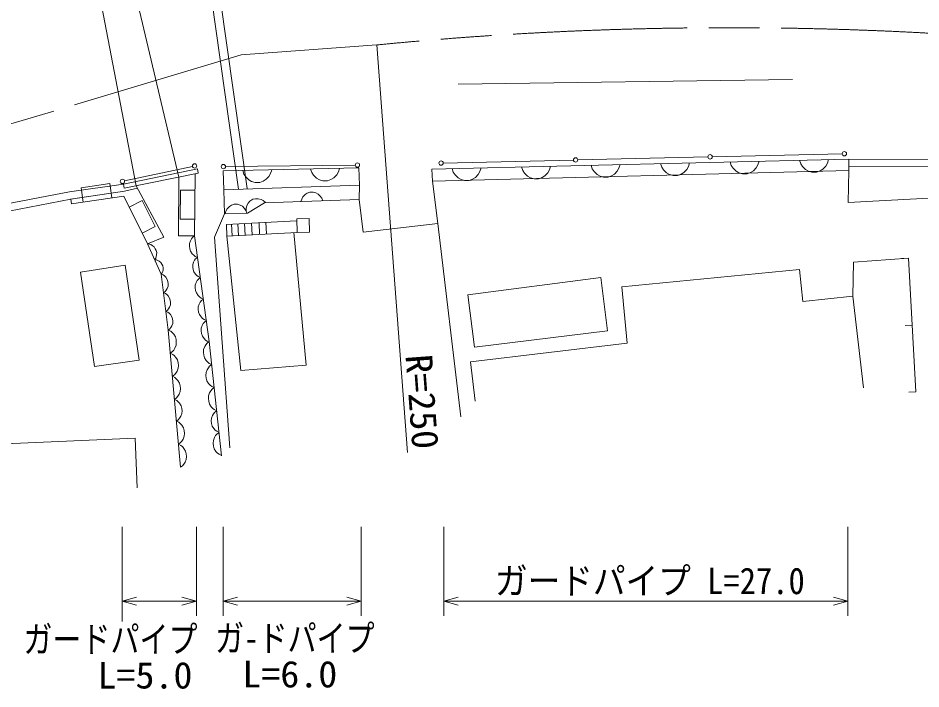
# Model space of a CAD drawing. Units: millimetres, scale not verified. Extents: x 40000 to 680000, y 20000 to 380000.
# Drawn here: x 391737 to 453979, y 265899 to 312146 of the extents above; entities that cross this region are included whole.
import ezdxf
from ezdxf.enums import TextEntityAlignment as Align

# ---------------------------------------------------------------- set-up
doc = ezdxf.new("R2010")
doc.units = ezdxf.units.MM
doc.header["$LTSCALE"] = 1000
doc.linetypes.add('CHAIN', pattern=[18.5, 12, -1.5, 3.5, -1.5])
for name, color, linetype, lineweight in [('M-BGD', 7, 'Continuous', 13), ('M-BMK', 2, 'CHAIN', 13), ('M-STR-HTXT', 7, 'Continuous', 13), ('M-STR-STR1', 1, 'Continuous', 13)]:
    doc.layers.add(name, color=color, linetype=linetype, lineweight=lineweight)
doc.styles.add('ＭＳ ゴシック', font='')
doc.styles.get('ＭＳ ゴシック').set_extended_font_data('MS Gothic')

msp = doc.modelspace()

# ---------------------------------------------------------------- linework, layer by layer
at = {"layer": 'M-BGD'}
for p, q in [((404933, 314483), (406924, 300346)), ((405527, 314567), (407524, 300390)), ((445126, 307904), (422084, 307580)), ((430319, 302367), (439288, 302577)), ((439588, 302584), (448556, 302794)), ((399082, 300918), (403763, 301920)), ((406046, 301909), (414985, 302008)), ((420260, 301735), (449004, 302422)), ((421051, 302150), (430019, 302360)), ((426446, 301883), (426532, 301644)), ((428372, 301688), (428446, 301930)), ((431237, 301997), (431323, 301759)), ((433162, 301803), (433236, 302045)), ((436028, 302112), (436113, 301874)), ((437838, 301715), (437953, 301918)), ((437953, 301918), (438027, 302160)), ((440818, 302226), (440904, 301988)), ((440904, 301988), (441029, 301791)), ((442628, 301830), (442743, 302032)), ((442743, 302032), (442818, 302274)), ((445609, 302341), (445694, 302103)), ((445694, 302103), (445819, 301906)), ((445819, 301906), (446024, 301711)), ((447224, 301739), (447419, 301944)), ((447419, 301944), (447534, 302147)), ((447534, 302147), (447608, 302389)), ((459184, 301876), (449001, 301922)), ((449004, 302422), (449004, 301643)), ((459186, 302376), (449004, 302422)), ((404103, 301758), (399001, 300705)), ((404164, 301464), (399061, 300411)), ((403952, 301420), (403899, 297135)), ((404103, 301758), (404164, 301464)), ((405886, 301604), (415228, 301816)), ((405929, 300312), (405886, 301604)), ((407222, 301634), (407307, 301396)), ((407307, 301396), (407432, 301199)), ((409031, 301235), (409147, 301438)), ((409147, 301438), (409221, 301680)), ((411893, 301740), (411978, 301502)), ((411978, 301502), (412103, 301305)), ((412103, 301305), (412307, 301110)), ((413507, 301137), (413702, 301341)), ((413702, 301341), (413818, 301544)), ((413818, 301544), (413892, 301786)), ((415228, 301816), (415270, 300630)), ((420306, 300909), (420260, 301735)), ((449004, 301643), (420306, 300909)), ((421656, 301768), (421742, 301530)), ((421742, 301530), (421866, 301333)), ((421866, 301333), (422071, 301138)), ((423271, 301166), (423466, 301371)), ((423466, 301371), (423581, 301574)), ((423581, 301574), (423655, 301816)), ((426532, 301644), (426657, 301447)), ((426657, 301447), (426862, 301252)), ((427864, 301156), (428061, 301281)), ((428061, 301281), (428256, 301486)), ((428256, 301486), (428372, 301688)), ((431323, 301759), (431447, 301562)), ((431447, 301562), (431652, 301367)), ((431652, 301367), (431855, 301252)), ((432417, 301185), (432655, 301271)), ((432655, 301271), (432852, 301396)), ((432852, 301396), (433047, 301600)), ((433047, 301600), (433162, 301803)), ((436113, 301874), (436238, 301677)), ((436238, 301677), (436443, 301481)), ((436443, 301481), (436646, 301366)), ((436646, 301366), (436887, 301292)), ((436887, 301292), (437207, 301300)), ((437207, 301300), (437445, 301385)), ((437445, 301385), (437642, 301510)), ((437642, 301510), (437838, 301715)), ((441029, 301791), (441233, 301596)), ((441233, 301596), (441436, 301481)), ((441436, 301481), (441678, 301407)), ((441678, 301407), (441998, 301414)), ((441998, 301414), (442236, 301500)), ((442236, 301500), (442433, 301625)), ((442433, 301625), (442628, 301830)), ((446024, 301711), (446227, 301595)), ((446227, 301595), (446469, 301521)), ((446469, 301521), (446788, 301529)), ((446788, 301529), (447026, 301615)), ((447026, 301615), (447224, 301739)), ((448963, 299442), (449004, 301643)), ((399001, 300705), (395284, 300156)), ((398062, 300736), (396084, 300441)), ((398209, 299747), (398062, 300736)), ((399001, 300705), (399061, 300411)), ((402801, 297135), (402827, 301188)), ((407432, 301199), (407636, 301004)), ((407636, 301004), (407839, 300888)), ((407839, 300888), (408081, 300814)), ((408081, 300814), (408401, 300821)), ((408401, 300821), (408639, 300906)), ((408639, 300906), (408836, 301031)), ((408836, 301031), (409031, 301235)), ((412307, 301110), (412510, 300994)), ((412510, 300994), (412752, 300920)), ((412752, 300920), (413072, 300927)), ((413072, 300927), (413310, 301012)), ((413310, 301012), (413507, 301137)), ((420306, 300909), (420673, 297975)), ((422071, 301138), (422274, 301022)), ((422274, 301022), (422516, 300948)), ((422516, 300948), (422836, 300956)), ((422836, 300956), (423074, 301042)), ((423074, 301042), (423271, 301166)), ((426862, 301252), (427064, 301137)), ((427064, 301137), (427306, 301063)), ((427306, 301063), (427626, 301070)), ((427626, 301070), (427864, 301156)), ((431855, 301252), (432097, 301177)), ((432097, 301177), (432417, 301185)), ((395284, 300156), (388652, 298889)), ((399074, 300210), (395357, 299661)), ((395377, 299665), (399074, 300210)), ((396084, 300441), (396231, 299452)), ((399074, 300210), (399966, 300430)), ((399885, 300581), (401779, 297033)), ((402938, 300290), (402913, 298290)), ((403938, 300277), (402938, 300290)), ((415270, 300630), (405929, 300312)), ((405929, 300312), (405971, 298660)), ((411667, 300077), (411520, 299981)), ((411845, 300143), (411667, 300077)), ((412084, 300152), (411845, 300143)), ((412266, 300098), (412084, 300152)), ((412420, 300013), (412266, 300098)), ((412575, 299869), (412420, 300013)), ((415249, 299634), (415270, 300630)), ((395377, 299665), (388746, 298397)), ((395420, 299331), (395377, 299665)), ((399021, 299868), (395420, 299331)), ((400655, 296573), (399021, 299868)), ((400289, 299561), (399394, 299116)), ((401178, 297769), (400289, 299561)), ((408725, 299401), (407560, 298702)), ((407715, 299530), (407592, 299386)), ((407921, 299654), (407715, 299530)), ((408106, 299695), (407921, 299654)), ((408281, 299695), (408106, 299695)), ((408487, 299643), (408281, 299695)), ((408641, 299561), (408487, 299643)), ((408785, 299437), (408641, 299561)), ((415249, 299634), (408725, 299401)), ((411291, 299673), (411237, 299491)), ((411376, 299826), (411291, 299673)), ((411520, 299981), (411376, 299826)), ((412670, 299722), (412575, 299869)), ((412737, 299544), (412670, 299722)), ((415538, 297379), (415249, 299634)), ((456940, 299855), (448963, 299442)), ((406071, 298842), (406016, 298661)), ((406157, 298995), (406071, 298842)), ((406303, 299149), (406157, 298995)), ((406450, 299243), (406303, 299149)), ((406629, 299307), (406450, 299243)), ((406868, 299314), (406629, 299307)), ((407050, 299259), (406868, 299314)), ((407202, 299173), (407050, 299259)), ((407356, 299027), (407202, 299173)), ((407450, 298879), (407356, 299027)), ((407515, 298701), (407450, 298879)), ((407509, 299232), (407458, 299026)), ((407458, 299026), (407458, 298851)), ((407458, 298851), (407499, 298666)), ((407592, 299386), (407509, 299232)), ((402913, 298290), (403913, 298278)), ((405971, 298660), (405272, 297050)), ((407560, 298702), (405971, 298660)), ((406098, 297917), (410928, 298172)), ((411794, 298322), (410947, 298301)), ((410947, 298301), (410970, 297373)), ((411818, 297394), (411794, 298322)), ((400282, 297325), (401178, 297769)), ((406098, 297917), (406136, 297118)), ((406462, 297937), (406500, 297137)), ((406898, 297959), (406935, 297160)), ((407347, 297983), (407384, 297184)), ((407835, 298009), (407872, 297210)), ((408348, 298036), (408385, 297237)), ((408820, 298061), (408857, 297262)), ((420673, 297975), (415538, 297379)), ((420673, 297975), (422263, 284646)), ((401779, 297033), (400655, 296573)), ((403899, 297135), (402801, 297135)), ((403686, 296923), (403614, 296792)), ((403763, 297025), (403686, 296923)), ((403899, 297135), (403763, 297025)), ((403899, 297135), (404921, 289849)), ((405272, 297050), (406331, 282514)), ((406140, 297119), (410970, 297373)), ((406140, 297119), (407094, 287840)), ((411606, 288222), (410757, 297361)), ((410970, 297373), (411818, 297394)), ((400792, 296563), (400653, 296579)), ((401608, 294487), (400655, 296573)), ((400887, 296527), (400792, 296563)), ((400993, 296470), (400887, 296527)), ((401118, 296369), (400993, 296470)), ((401200, 296248), (401118, 296369)), ((403550, 296601), (403545, 296419)), ((403545, 296419), (403570, 296240)), ((403614, 296792), (403550, 296601)), ((401259, 296117), (401200, 296248)), ((401231, 295603), (401266, 295698)), ((401297, 295976), (401259, 296117)), ((401266, 295698), (401292, 295815)), ((401292, 295815), (401297, 295976)), ((403570, 296240), (403625, 296066)), ((403625, 296066), (403739, 295901)), ((403739, 295901), (403845, 295794)), ((403845, 295794), (403946, 295718)), ((403946, 295718), (404107, 295649)), ((399127, 295111), (396050, 294635)), ((400080, 288568), (399127, 295111)), ((401151, 295487), (401231, 295603)), ((401279, 295473), (401151, 295487)), ((401366, 295440), (401279, 295473)), ((401463, 295388), (401366, 295440)), ((401578, 295295), (401463, 295388)), ((401653, 295184), (401578, 295295)), ((401708, 295064), (401653, 295184)), ((401742, 294935), (401708, 295064)), ((403781, 295151), (403777, 294981)), ((403841, 295329), (403781, 295151)), ((403909, 295452), (403841, 295329)), ((403980, 295547), (403909, 295452)), ((404107, 295649), (403980, 295547)), ((449330, 295317), (449279, 292979)), ((453130, 295592), (449330, 295317)), ((453130, 295592), (452630, 295564)), ((453634, 286377), (453130, 295592)), ((396050, 294635), (397004, 288135)), ((401745, 294441), (401607, 294502)), ((401608, 294487), (401681, 294592)), ((402090, 290632), (401608, 294487)), ((401681, 294592), (401714, 294680)), ((401714, 294680), (401737, 294787)), ((401737, 294787), (401742, 294935)), ((401832, 294373), (401745, 294441)), ((403777, 294981), (403800, 294815)), ((403800, 294815), (403851, 294652)), ((403851, 294652), (403958, 294497)), ((403958, 294497), (404057, 294398)), ((433371, 293620), (445611, 294812)), ((445611, 294812), (445841, 292612)), ((401923, 294280), (401832, 294373)), ((402019, 294135), (401923, 294280)), ((402064, 293983), (402019, 294135)), ((402084, 293828), (402064, 293983)), ((402077, 293670), (402084, 293828)), ((404017, 293920), (403952, 293729)), ((404089, 294051), (404017, 293920)), ((404057, 294398), (404151, 294327)), ((404166, 294153), (404089, 294051)), ((404151, 294327), (404302, 294263)), ((404302, 294263), (404166, 294153)), ((422736, 293070), (431904, 294262)), ((431904, 294262), (432363, 290595)), ((401768, 293212), (401887, 293306)), ((401906, 293151), (401768, 293212)), ((401887, 293306), (401955, 293393)), ((401955, 293393), (402019, 293506)), ((402019, 293506), (402077, 293670)), ((403952, 293729), (403948, 293547)), ((403948, 293547), (403973, 293369)), ((403973, 293369), (404027, 293195)), ((404027, 293195), (404142, 293029)), ((433738, 289724), (433371, 293620)), ((401994, 293083), (401906, 293151)), ((402084, 292990), (401994, 293083)), ((402181, 292845), (402084, 292990)), ((402226, 292693), (402181, 292845)), ((402245, 292538), (402226, 292693)), ((404142, 293029), (404247, 292922)), ((404297, 292566), (404225, 292435)), ((404247, 292922), (404349, 292846)), ((404374, 292668), (404297, 292566)), ((404349, 292846), (404510, 292778)), ((404510, 292778), (404374, 292668)), ((423194, 289449), (422736, 293070)), ((445841, 292612), (449279, 292979)), ((449279, 292979), (450012, 286652)), ((401929, 291922), (402048, 292016)), ((402068, 291861), (401929, 291922)), ((402048, 292016), (402116, 292103)), ((402116, 292103), (402181, 292216)), ((402181, 292216), (402239, 292380)), ((402239, 292380), (402245, 292538)), ((404161, 292244), (404156, 292061)), ((404156, 292061), (404181, 291883)), ((404225, 292435), (404161, 292244)), ((402155, 291793), (402068, 291861)), ((402245, 291700), (402155, 291793)), ((402342, 291555), (402245, 291700)), ((402387, 291403), (402342, 291555)), ((402406, 291248), (402387, 291403)), ((404181, 291883), (404236, 291709)), ((404236, 291709), (404350, 291543)), ((404350, 291543), (404456, 291437)), ((404456, 291437), (404557, 291360)), ((404557, 291360), (404718, 291292)), ((402090, 290632), (402210, 290726)), ((402210, 290726), (402277, 290813)), ((402277, 290813), (402342, 290926)), ((402342, 290926), (402400, 291090)), ((402400, 291090), (402406, 291248)), ((404369, 290758), (404364, 290576)), ((404433, 290949), (404369, 290758)), ((404506, 291080), (404433, 290949)), ((404582, 291182), (404506, 291080)), ((404718, 291292), (404582, 291182)), ((453382, 290984), (452882, 290957)), ((402258, 290558), (402090, 290640)), ((402933, 281177), (402090, 290632)), ((402362, 290471), (402258, 290558)), ((402469, 290352), (402362, 290471)), ((402581, 290169), (402469, 290352)), ((402630, 289981), (402581, 290169)), ((404364, 290576), (404389, 290398)), ((404389, 290398), (404444, 290224)), ((404444, 290224), (404558, 290058)), ((404558, 290058), (404664, 289952)), ((432363, 290595), (423194, 289449)), ((402554, 289396), (402633, 289596)), ((402647, 289790), (402630, 289981)), ((402633, 289596), (402647, 289790)), ((404605, 289494), (404530, 289293)), ((404687, 289631), (404605, 289494)), ((404664, 289952), (404766, 289875)), ((404772, 289737), (404687, 289631)), ((404766, 289875), (404927, 289807)), ((404921, 289849), (404772, 289737)), ((404921, 289849), (405764, 281960)), ((422919, 288440), (433738, 289724)), ((402232, 289046), (402383, 289156)), ((402400, 288965), (402232, 289046)), ((402383, 289156), (402470, 289260)), ((402504, 288877), (402400, 288965)), ((402470, 289260), (402554, 289396)), ((402611, 288758), (402504, 288877)), ((404530, 289293), (404518, 289098)), ((404518, 289098), (404539, 288907)), ((404539, 288907), (404591, 288720)), ((397004, 288135), (400080, 288568)), ((402723, 288576), (402611, 288758)), ((402772, 288387), (402723, 288576)), ((402789, 288196), (402772, 288387)), ((402775, 288002), (402789, 288196)), ((404591, 288720), (404707, 288539)), ((404707, 288539), (404816, 288422)), ((404816, 288422), (404922, 288337)), ((404922, 288337), (405091, 288258)), ((405091, 288258), (404942, 288146)), ((407094, 287840), (411606, 288222)), ((423240, 285735), (422919, 288440)), ((402374, 287452), (402525, 287562)), ((402525, 287562), (402612, 287666)), ((402612, 287666), (402696, 287802)), ((402696, 287802), (402775, 288002)), ((404700, 287702), (404688, 287507)), ((404775, 287903), (404700, 287702)), ((404857, 288040), (404775, 287903)), ((404942, 288146), (404857, 288040)), ((402542, 287371), (402374, 287452)), ((402646, 287284), (402542, 287371)), ((402753, 287165), (402646, 287284)), ((402866, 286982), (402753, 287165)), ((402914, 286794), (402866, 286982)), ((404688, 287507), (404709, 287317)), ((404709, 287317), (404761, 287129)), ((404761, 287129), (404877, 286948)), ((404877, 286948), (404986, 286831)), ((402838, 286209), (402917, 286408)), ((402932, 286602), (402914, 286794)), ((402917, 286408), (402932, 286602)), ((405027, 286449), (404945, 286312)), ((404986, 286831), (405092, 286746)), ((405112, 286555), (405027, 286449)), ((405092, 286746), (405261, 286668)), ((405261, 286668), (405112, 286555)), ((453634, 286377), (453135, 286350)), ((402516, 285859), (402667, 285968)), ((402673, 285782), (402516, 285859)), ((402667, 285968), (402754, 286073)), ((402771, 285701), (402673, 285782)), ((402754, 286073), (402838, 286209)), ((402871, 285589), (402771, 285701)), ((404870, 286111), (404858, 285916)), ((404858, 285916), (404879, 285726)), ((404945, 286312), (404870, 286111)), ((404879, 285726), (404931, 285538)), ((402977, 285418), (402871, 285589)), ((403023, 285241), (402977, 285418)), ((403039, 285062), (403023, 285241)), ((404931, 285538), (405047, 285357)), ((405047, 285357), (405156, 285240)), ((405156, 285240), (405262, 285155)), ((405262, 285155), (405431, 285077)), ((405431, 285077), (405291, 284971)), ((402649, 284364), (402791, 284467)), ((402791, 284467), (402872, 284565)), ((402872, 284565), (402951, 284693)), ((402951, 284693), (403025, 284880)), ((403025, 284880), (403039, 285062)), ((405064, 284555), (405054, 284372)), ((405135, 284743), (405064, 284555)), ((405211, 284872), (405135, 284743)), ((405291, 284971), (405211, 284872)), ((402817, 284283), (402649, 284364)), ((402921, 284196), (402817, 284283)), ((403028, 284077), (402921, 284196)), ((403141, 283894), (403028, 284077)), ((403190, 283706), (403141, 283894)), ((405054, 284372), (405073, 284194)), ((405073, 284194), (405122, 284018)), ((405122, 284018), (405230, 283848)), ((405230, 283848), (405333, 283739)), ((403114, 283121), (403192, 283321)), ((403207, 283515), (403190, 283706)), ((403192, 283321), (403207, 283515)), ((405274, 283229), (405199, 283028)), ((405356, 283367), (405274, 283229)), ((405333, 283739), (405432, 283659)), ((405441, 283473), (405356, 283367)), ((405432, 283659), (405590, 283585)), ((405590, 283585), (405441, 283473)), ((390851, 282805), (399820, 283195)), ((399820, 283195), (399950, 279771)), ((402791, 282771), (402942, 282881)), ((402959, 282689), (402791, 282771)), ((402942, 282881), (403029, 282985)), ((403063, 282602), (402959, 282689)), ((403029, 282985), (403114, 283121)), ((403170, 282483), (403063, 282602)), ((405199, 283028), (405188, 282834)), ((405188, 282834), (405208, 282643)), ((405208, 282643), (405260, 282456)), ((403283, 282301), (403170, 282483)), ((403332, 282112), (403283, 282301)), ((403349, 281921), (403332, 282112)), ((405260, 282456), (405376, 282275)), ((405376, 282275), (405485, 282158)), ((405485, 282158), (405591, 282073)), ((405591, 282073), (405760, 281994)), ((403084, 281287), (403171, 281391)), ((403171, 281391), (403256, 281527)), ((403256, 281527), (403334, 281727)), ((403334, 281727), (403349, 281921)), ((402933, 281177), (403084, 281287))]:
    msp.add_line(p, q, dxfattribs=at)
for centre in [(430169, 302364), (439438, 302580), (448706, 302797), (403910, 301951), (405896, 301908), (415135, 302010), (420901, 302147), (398935, 300887)]:
    msp.add_circle(centre, 150, dxfattribs=at)
at = {"layer": 'M-BMK'}
for p, q in [((416478, 310296), (407127, 309603)), ((407127, 309603), (361418, 295933))]:
    msp.add_line(p, q, dxfattribs=at)
msp.add_arc((440806, 61482), 250000, 86.43649, 95.58438, dxfattribs=at)
at = {"layer": 'M-STR-HTXT'}
for p, q in [((418581, 282189), (416478, 310296)), ((398910, 270538), (398910, 277077)), ((404027, 270945), (404027, 277077)), ((405875, 277077), (405875, 270945)), ((415399, 270945), (415399, 277077)), ((421085, 277077), (421085, 270945)), ((448947, 270945), (448947, 277077)), ((398910, 271945), (399910, 272225)), ((403027, 272225), (404027, 271945)), ((405875, 271945), (406875, 272225)), ((414399, 272225), (415399, 271945)), ((421085, 271945), (422085, 272225)), ((447947, 272225), (448947, 271945)), ((399910, 271665), (398910, 271945)), ((398910, 271945), (404027, 271945)), ((404027, 271945), (403027, 271665)), ((406875, 271665), (405875, 271945)), ((405875, 271945), (415399, 271945)), ((415399, 271945), (414399, 271665)), ((422085, 271665), (421085, 271945)), ((421085, 271945), (448947, 271945)), ((448947, 271945), (447947, 271665))]:
    msp.add_line(p, q, dxfattribs=at)
at = {"layer": 'M-STR-STR1'}
for p, q in [((402827, 301188), (397758, 322557)), ((395749, 322146), (399885, 300581))]:
    msp.add_line(p, q, dxfattribs=at)

# ---------------------------------------------------------------- texts
at = {"layer": 'M-STR-HTXT', "style": 'ＭＳ ゴシック', "width": 1.05}
msp.add_text('R=250', height=1833, rotation=274.3, dxfattribs=at).set_placement((417895, 288856), align=Align.BOTTOM_LEFT)
at = {"layer": 'M-STR-HTXT', "style": 'ＭＳ ゴシック'}
for s, width, p in [('ガードパイプ L=27.0', 0.9, (424615, 271884)), ('ガードパイプ', 0.8, (392107, 267856)), ('ガ-ドパイプ', 0.8, (405320, 267931)), ('L=5.0', 1.05, (397212, 265379)), ('L=6.0', 1.05, (407197, 265454))]:
    msp.add_text(s, height=1833, dxfattribs=dict(at, width=width)).set_placement(p, align=Align.BOTTOM_LEFT)

doc.saveas('drawing.dxf')
